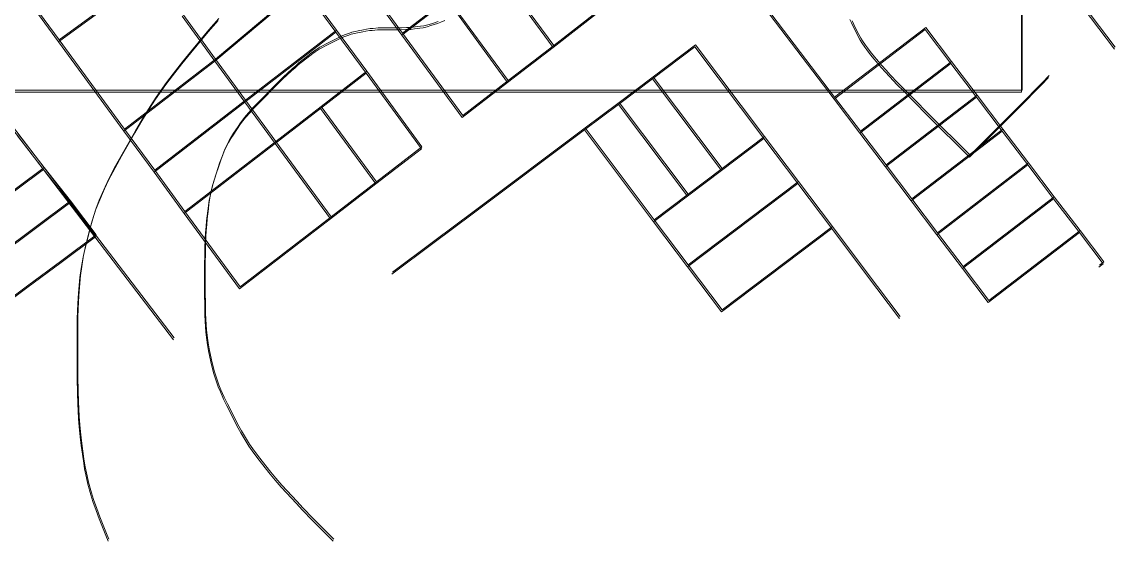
# Model space of a CAD drawing. Header units: metres. Extents: x -1097 to 1588, y -673 to 884.
# Drawn here: x 1293.6 to 1550.9, y -21.3 to 100.8 of the extents above; entities that cross this region are included whole.
import ezdxf

# ---------------------------------------------------------------- set-up
doc = ezdxf.new("R2010")
doc.units = ezdxf.units.M
for name, color, linetype, lineweight, plot in [('MUROS', 7, 'Continuous', 0, False), ('TERRENO', 188, 'Continuous', 0, False), ('VISTA LEJOS', 7, 'Continuous', 0, False)]:
    doc.layers.add(name, color=color, linetype=linetype, lineweight=lineweight, plot=plot)

msp = doc.modelspace()

# ---------------------------------------------------------------- linework, layer by layer
at = {"layer": 'MUROS'}
for points in [[(33.52, 763.48), (1528.87, 763.48), (1528.87, 84.2), (33.52, 84.2)], [(33.67, 763.95), (1529.02, 763.95), (1529.02, 84.67), (33.67, 84.67)]]:
    msp.add_lwpolyline(points, close=True, dxfattribs=at)
at = {"layer": 'TERRENO'}
for points in [[(1339.79, 101.1), (1337.45, 98.39), (1333.3, 93.46), (1331.19, 90.89), (1329, 88.1), (1327.47, 86.01), (1325.05, 82.56), (1323.63, 80.42), (1321.78, 77.45), (1320.13, 74.65), (1317.02, 69.2), (1315.49, 66.43), (1313.99, 63.55), (1313.03, 61.52), (1311.65, 58.33), (1310.92, 56.44), (1310.11, 54), (1309.5, 51.8), (1308.46, 47.65), (1307.96, 45.39), (1307.5, 42.77), (1307.23, 40.66), (1306.89, 36.95), (1306.73, 34.52), (1306.62, 30.95), (1306.58, 27.42), (1306.58, 20.42), (1306.6, 16.92), (1306.65, 13.41), (1306.73, 11.05), (1306.9, 7.51), (1307.04, 5.53), (1307.27, 3.14), (1307.52, 1.14), (1308.04, -2.49), (1308.34, -4.38), (1308.75, -6.43), (1309.11, -7.94), (1309.8, -10.45), (1310.28, -12), (1311.03, -14.13), (1311.8, -16.13), (1313.36, -20.02), (1313.91, -21.35)], [(1393.14, 101.09), (1392.19, 100.69), (1391.36, 100.38), (1389.8, 99.87), (1388.97, 99.62), (1388.02, 99.39), (1387.27, 99.25), (1385.97, 99.08), (1385.14, 99), (1383.93, 98.94), (1382.75, 98.92), (1380.41, 98.92), (1379.24, 98.91), (1378.06, 98.89), (1377.26, 98.85), (1376.05, 98.76), (1375.37, 98.69), (1374.54, 98.58), (1373.83, 98.45), (1372.53, 98.19), (1371.85, 98.04), (1371.1, 97.84), (1370.53, 97.66), (1369.58, 97.31), (1368.99, 97.07), (1368.15, 96.7), (1367.36, 96.31), (1365.8, 95.54), (1365, 95.12), (1364.17, 94.66), (1363.57, 94.31), (1362.62, 93.7), (1362.06, 93.32), (1361.31, 92.77), (1360.63, 92.24), (1359.33, 91.21), (1358.62, 90.62), (1357.79, 89.9), (1357.1, 89.29), (1355.89, 88.16), (1355.1, 87.4), (1353.92, 86.25), (1352.75, 85.09), (1350.41, 82.76), (1349.25, 81.58), (1348.1, 80.37), (1347.34, 79.53), (1346.22, 78.24), (1345.6, 77.49), (1344.88, 76.54), (1344.3, 75.7), (1343.26, 74.15), (1342.73, 73.31), (1342.18, 72.36), (1341.8, 71.61), (1341.2, 70.32), (1340.84, 69.48), (1340.38, 68.27), (1339.97, 67.09), (1339.19, 64.76), (1338.81, 63.55), (1338.43, 62.25), (1338.19, 61.3), (1337.85, 59.75), (1337.66, 58.8), (1337.46, 57.5), (1337.31, 56.29), (1337.05, 53.96), (1336.92, 52.66), (1336.81, 51.11), (1336.74, 49.81), (1336.66, 47.48), (1336.62, 45.92), (1336.59, 43.59), (1336.58, 41.26), (1336.58, 36.59), (1336.6, 34.25), (1336.66, 31.89), (1336.73, 30.29), (1336.9, 27.87), (1337.04, 26.51), (1337.27, 24.84), (1337.52, 23.42), (1338.04, 20.83), (1338.34, 19.46), (1338.75, 17.97), (1339.11, 16.83), (1339.8, 14.93), (1340.28, 13.74), (1341.03, 12.07), (1341.8, 10.48), (1343.36, 7.37), (1344.18, 5.77), (1345.1, 4.1), (1345.81, 2.91), (1347.02, 1.01), (1347.79, -0.12), (1348.89, -1.62), (1349.94, -2.98), (1352.02, -5.57), (1353.19, -6.99), (1354.63, -8.67), (1355.86, -10.03), (1358.1, -12.45), (1359.62, -14.04), (1361.92, -16.4), (1364.25, -18.75), (1366.85, -21.35)], [(1488.43, 101.33), (1488.81, 100.5), (1489.19, 99.7), (1489.97, 98.15), (1490.39, 97.34), (1490.88, 96.48), (1491.28, 95.84), (1491.97, 94.81), (1492.42, 94.17), (1493.08, 93.31), (1493.73, 92.5), (1495.03, 90.95), (1495.81, 90.04), (1496.84, 88.89), (1497.79, 87.87), (1499.61, 85.97), (1501.03, 84.51), (1503.48, 82.04), (1506.75, 78.75), (1516.58, 68.92), (1526.41, 78.75), (1529.69, 82.04), (1532.13, 84.51), (1533.55, 85.97), (1535.21, 87.71)]]:
    msp.add_lwpolyline(points, dxfattribs=at)
at = {"layer": 'VISTA LEJOS'}
for points in [[(1528.87, 763.48), (1528.87, 84.2)], [(1529.02, 763.95), (1529.02, 84.67)], [(1514.66, 141.98), (1550.73, 94.36)], [(1550.73, 94.36), (1514.66, 141.98)], [(1514.81, 142.45), (1550.88, 94.83)], [(1550.88, 94.83), (1514.81, 142.45)], [(1256.35, 121.3), (1329.29, 26.01)], [(1256.5, 121.77), (1329.44, 26.48)], [(1404.38, 114.09), (1418.6, 94.76)], [(1418.6, 94.76), (1404.38, 114.09)], [(1404.53, 114.56), (1418.75, 95.23)], [(1418.75, 95.23), (1404.53, 114.56)], [(1320.6, 109.52), (1302.22, 96.05)], [(1302.22, 96.05), (1320.6, 109.52)], [(1320.75, 109.99), (1302.37, 96.52)], [(1302.37, 96.52), (1320.75, 109.99)], [(1338.99, 91.55), (1359.72, 108.91)], [(1359.72, 108.91), (1338.99, 91.55)], [(1339.14, 92.02), (1359.88, 109.38)], [(1359.88, 109.38), (1339.14, 92.02)], [(1359.72, 108.91), (1367.48, 98.34)], [(1359.88, 109.38), (1367.63, 98.81)], [(1302.22, 96.05), (1295.13, 105.73)], [(1302.22, 96.05), (1295.13, 105.73)], [(1302.37, 96.52), (1295.28, 106.2)], [(1302.38, 96.52), (1295.28, 106.2)], [(1383.01, 97.64), (1375.91, 107.33)], [(1383.16, 98.11), (1376.06, 107.8)], [(1383.01, 97.64), (1393.71, 105.88)], [(1393.71, 105.88), (1383.01, 97.64)], [(1383.16, 98.11), (1393.86, 106.34)], [(1393.86, 106.34), (1383.16, 98.11)], [(1393.71, 105.88), (1407.89, 86.52)], [(1407.89, 86.52), (1393.71, 105.88)], [(1393.86, 106.34), (1408.04, 86.99)], [(1408.04, 86.99), (1393.86, 106.34)], [(1484.71, 82.55), (1467.16, 105.64)], [(1484.86, 83.02), (1467.31, 106.11)], [(1429.31, 103), (1418.6, 94.76)], [(1429.46, 103.47), (1418.75, 95.23)], [(1339.79, 101.1), (1337.45, 98.39), (1333.3, 93.46), (1331.19, 90.89), (1329, 88.1), (1327.47, 86.01), (1325.05, 82.56), (1323.63, 80.42), (1321.78, 77.45), (1320.13, 74.65), (1317.02, 69.2), (1315.49, 66.43), (1313.99, 63.55), (1313.03, 61.52), (1311.65, 58.33), (1310.92, 56.44), (1310.11, 54), (1309.5, 51.8), (1308.46, 47.65), (1307.96, 45.39), (1307.5, 42.77), (1307.23, 40.66), (1306.89, 36.95), (1306.73, 34.52), (1306.62, 30.95), (1306.58, 27.42), (1306.58, 20.42), (1306.6, 16.92), (1306.65, 13.41), (1306.73, 11.05), (1306.9, 7.51), (1307.04, 5.53), (1307.27, 3.14), (1307.52, 1.14), (1308.04, -2.49), (1308.34, -4.38), (1308.75, -6.43), (1309.11, -7.94), (1309.8, -10.45), (1310.28, -12), (1311.03, -14.13), (1311.8, -16.13), (1313.36, -20.02), (1313.91, -21.35)], [(1339.95, 101.57), (1337.6, 98.86), (1333.46, 93.93), (1331.34, 91.36), (1329.15, 88.57), (1327.62, 86.48), (1325.2, 83.03), (1323.78, 80.88), (1321.94, 77.92), (1320.28, 75.12), (1317.17, 69.67), (1315.64, 66.9), (1314.14, 64.02), (1313.18, 61.99), (1311.8, 58.79), (1311.07, 56.91), (1310.26, 54.47), (1309.65, 52.27), (1308.61, 48.12), (1308.11, 45.86), (1307.65, 43.24), (1307.38, 41.13), (1307.04, 37.42), (1306.88, 34.99), (1306.77, 31.42), (1306.73, 27.89), (1306.73, 20.89), (1306.75, 17.39), (1306.81, 13.88), (1306.88, 11.52), (1307.06, 7.98), (1307.19, 6), (1307.42, 3.61), (1307.67, 1.61), (1308.19, -2.02), (1308.5, -3.91), (1308.9, -5.96), (1309.26, -7.48), (1309.95, -9.98), (1310.43, -11.53), (1311.18, -13.66), (1311.95, -15.66), (1313.51, -19.55), (1314.06, -20.88)], [(1338.99, 91.55), (1331.27, 102.08)], [(1331.27, 102.08), (1338.99, 91.55)], [(1339.14, 92.02), (1331.42, 102.55)], [(1331.42, 102.55), (1339.14, 92.02)], [(1393.14, 101.09), (1392.19, 100.69), (1391.36, 100.38), (1389.8, 99.87), (1388.97, 99.62), (1388.02, 99.39), (1387.27, 99.25), (1385.97, 99.08), (1385.14, 99), (1383.93, 98.94), (1382.75, 98.92), (1380.41, 98.92), (1379.24, 98.91), (1378.06, 98.89), (1377.26, 98.85), (1376.05, 98.76), (1375.37, 98.69), (1374.54, 98.58), (1373.83, 98.45), (1372.53, 98.19), (1371.85, 98.04), (1371.1, 97.84), (1370.53, 97.66), (1369.58, 97.31), (1368.99, 97.07), (1368.15, 96.7), (1367.36, 96.31), (1365.8, 95.54), (1365, 95.12), (1364.17, 94.66), (1363.57, 94.31), (1362.62, 93.7), (1362.06, 93.32), (1361.31, 92.77), (1360.63, 92.24), (1359.33, 91.21), (1358.62, 90.62), (1357.79, 89.9), (1357.1, 89.29), (1355.89, 88.16), (1355.1, 87.4), (1353.92, 86.25), (1352.75, 85.09), (1350.41, 82.76), (1349.25, 81.58), (1348.1, 80.37), (1347.34, 79.53), (1346.22, 78.24), (1345.6, 77.49), (1344.88, 76.54), (1344.3, 75.7), (1343.26, 74.15), (1342.73, 73.31), (1342.18, 72.36), (1341.8, 71.61), (1341.2, 70.32), (1340.84, 69.48), (1340.38, 68.27), (1339.97, 67.09), (1339.19, 64.76), (1338.81, 63.55), (1338.43, 62.25), (1338.19, 61.3), (1337.85, 59.75), (1337.66, 58.8), (1337.46, 57.5), (1337.31, 56.29), (1337.05, 53.96), (1336.92, 52.66), (1336.81, 51.11), (1336.74, 49.81), (1336.66, 47.48), (1336.62, 45.92), (1336.59, 43.59), (1336.58, 41.26), (1336.58, 36.59), (1336.6, 34.25), (1336.66, 31.89), (1336.73, 30.29), (1336.9, 27.87), (1337.04, 26.51), (1337.27, 24.84), (1337.52, 23.42), (1338.04, 20.83), (1338.34, 19.46), (1338.75, 17.97), (1339.11, 16.83), (1339.8, 14.93), (1340.28, 13.74), (1341.03, 12.07), (1341.8, 10.48), (1343.36, 7.37), (1344.18, 5.77), (1345.1, 4.1), (1345.81, 2.91), (1347.02, 1.01), (1347.79, -0.12), (1348.89, -1.62), (1349.94, -2.98), (1352.02, -5.57), (1353.19, -6.99), (1354.63, -8.67), (1355.86, -10.03), (1358.1, -12.45), (1359.62, -14.04), (1361.92, -16.4), (1364.25, -18.75), (1366.85, -21.35)], [(1391.51, 100.85), (1389.95, 100.33), (1389.12, 100.09), (1388.17, 99.85), (1387.42, 99.72), (1386.12, 99.55), (1385.29, 99.47), (1384.08, 99.41), (1382.9, 99.39), (1380.56, 99.39), (1379.39, 99.38), (1378.21, 99.36), (1377.41, 99.32), (1376.21, 99.23), (1375.52, 99.16), (1374.69, 99.05), (1373.98, 98.92), (1372.68, 98.66), (1372, 98.51), (1371.25, 98.31), (1370.69, 98.13), (1369.73, 97.78), (1369.14, 97.54), (1368.3, 97.17), (1367.51, 96.78), (1365.95, 96.01), (1365.16, 95.59), (1364.32, 95.13), (1363.72, 94.78), (1362.77, 94.17), (1362.21, 93.79), (1361.46, 93.24), (1360.78, 92.71), (1359.48, 91.68), (1358.77, 91.09), (1357.94, 90.37), (1357.25, 89.76), (1356.04, 88.63), (1355.25, 87.87), (1354.07, 86.72), (1352.9, 85.56), (1350.56, 83.23), (1349.4, 82.05), (1348.25, 80.84), (1347.49, 80), (1346.37, 78.71), (1345.75, 77.96), (1345.03, 77.01), (1344.45, 76.17), (1343.41, 74.62), (1342.88, 73.78), (1342.34, 72.83), (1341.95, 72.08), (1341.35, 70.79), (1340.99, 69.95), (1340.53, 68.74), (1340.12, 67.56), (1339.34, 65.23), (1338.96, 64.02), (1338.58, 62.72), (1338.34, 61.77), (1338, 60.22), (1337.81, 59.27), (1337.61, 57.97), (1337.46, 56.76), (1337.2, 54.43), (1337.07, 53.13), (1336.96, 51.58), (1336.89, 50.28), (1336.81, 47.95), (1336.77, 46.39), (1336.74, 44.06), (1336.73, 41.73), (1336.73, 37.06), (1336.75, 34.72), (1336.81, 32.36), (1336.88, 30.76), (1337.06, 28.34), (1337.19, 26.98), (1337.42, 25.31), (1337.67, 23.89), (1338.19, 21.3), (1338.5, 19.93), (1338.9, 18.44), (1339.26, 17.3), (1339.95, 15.4), (1340.43, 14.21), (1341.18, 12.54), (1341.95, 10.95), (1343.51, 7.84), (1344.33, 6.24), (1345.25, 4.57), (1345.96, 3.38), (1347.17, 1.48), (1347.94, 0.35), (1349.04, -1.15), (1350.09, -2.51), (1352.17, -5.1), (1353.34, -6.52), (1354.78, -8.2), (1356.01, -9.56), (1358.25, -11.98), (1359.77, -13.57), (1362.07, -15.93), (1364.4, -18.28), (1367, -20.88)], [(1488.43, 101.33), (1488.81, 100.5), (1489.19, 99.7), (1489.97, 98.15), (1490.39, 97.34), (1490.88, 96.48), (1491.28, 95.84), (1491.97, 94.81), (1492.42, 94.17), (1493.08, 93.31), (1493.73, 92.5), (1495.03, 90.95), (1495.81, 90.04), (1496.84, 88.89), (1497.79, 87.87), (1499.61, 85.97), (1501.03, 84.51), (1503.48, 82.04), (1506.75, 78.75), (1516.58, 68.92), (1526.41, 78.75), (1529.69, 82.04), (1532.13, 84.51), (1533.55, 85.97), (1535.21, 87.71)], [(1488.96, 100.97), (1489.34, 100.17), (1490.12, 98.62), (1490.54, 97.81), (1491.03, 96.95), (1491.43, 96.31), (1492.12, 95.28), (1492.57, 94.64), (1493.23, 93.78), (1493.88, 92.97), (1495.18, 91.42), (1495.96, 90.51), (1496.99, 89.36), (1497.94, 88.34), (1499.76, 86.44), (1501.18, 84.98), (1503.63, 82.51), (1506.9, 79.22), (1516.73, 69.39), (1526.56, 79.22), (1529.84, 82.51), (1532.28, 84.98), (1533.71, 86.44), (1535.36, 88.17)], [(1346.08, 81.87), (1367.48, 98.34)], [(1367.48, 98.34), (1346.08, 81.87)], [(1346.23, 82.34), (1367.63, 98.81)], [(1367.63, 98.81), (1346.23, 82.34)], [(1367.48, 98.34), (1374.57, 88.66)], [(1367.48, 98.34), (1367.48, 98.34)], [(1367.63, 98.81), (1374.72, 89.13)], [(1367.63, 98.81), (1367.63, 98.81)], [(1397.35, 78.75), (1383.16, 98.11)], [(1383.16, 98.11), (1383.16, 98.11)], [(1506.15, 98.96), (1484.71, 82.55)], [(1484.71, 82.55), (1506.15, 98.96)], [(1506.31, 99.43), (1484.86, 83.02)], [(1484.86, 83.02), (1506.31, 99.43)], [(1512.2, 91), (1506.15, 98.96)], [(1506.15, 98.96), (1512.2, 91)], [(1512.36, 91.47), (1506.31, 99.43)], [(1506.31, 99.43), (1512.36, 91.47)], [(1317.59, 75.08), (1302.22, 96.05)], [(1302.22, 96.05), (1302.22, 96.05)], [(1317.59, 75.08), (1302.22, 96.05)], [(1317.74, 75.55), (1302.37, 96.52)], [(1302.37, 96.52), (1302.37, 96.52)], [(1317.74, 75.55), (1302.38, 96.52)], [(1397.19, 78.28), (1383.01, 97.64)], [(1383.01, 97.64), (1383.01, 97.64)], [(1418.75, 95.23), (1408.04, 86.99)], [(1418.75, 95.23), (1418.75, 95.23)], [(1442.13, 87.83), (1452.12, 95.33)], [(1442.13, 87.83), (1452.13, 95.33)], [(1452.12, 95.33), (1468.37, 73.77)], [(1452.12, 95.33), (1452.12, 95.33)], [(1452.13, 95.33), (1468.37, 73.77)], [(1452.13, 95.33), (1452.13, 95.33)], [(1418.6, 94.76), (1407.89, 86.52)], [(1418.6, 94.76), (1418.6, 94.76)], [(1441.98, 87.36), (1451.97, 94.86)], [(1441.98, 87.36), (1451.98, 94.86)], [(1451.97, 94.86), (1468.22, 73.3)], [(1451.97, 94.86), (1451.97, 94.86)], [(1451.98, 94.86), (1468.22, 73.3)], [(1451.98, 94.86), (1451.98, 94.86)], [(1550.73, 94.36), (1550.73, 94.36)], [(1550.88, 94.83), (1550.88, 94.83)], [(1317.59, 75.08), (1338.99, 91.55)], [(1338.99, 91.55), (1317.59, 75.08)], [(1317.74, 75.55), (1339.14, 92.02)], [(1339.14, 92.02), (1317.74, 75.55)], [(1338.99, 91.55), (1346.08, 81.87)], [(1346.08, 81.87), (1338.99, 91.55)], [(1339.14, 92.02), (1346.23, 82.34)], [(1346.23, 82.34), (1339.14, 92.02)], [(1490.76, 74.59), (1512.2, 91)], [(1512.2, 91), (1490.76, 74.59)], [(1490.91, 75.06), (1512.36, 91.47)], [(1512.36, 91.47), (1490.91, 75.06)], [(1518.26, 83.03), (1512.2, 91)], [(1512.2, 91), (1518.26, 83.03)], [(1518.41, 83.5), (1512.36, 91.47)], [(1512.36, 91.47), (1518.41, 83.5)], [(1363.87, 80.42), (1374.57, 88.66)], [(1374.57, 88.66), (1363.87, 80.42)], [(1364.02, 80.89), (1374.72, 89.13)], [(1374.72, 89.13), (1364.02, 80.89)], [(1374.57, 88.66), (1387.59, 70.89)], [(1374.57, 88.66), (1374.57, 88.66)], [(1374.72, 89.13), (1387.74, 71.36)], [(1374.72, 89.13), (1374.72, 89.13)], [(1434.12, 81.83), (1442.13, 87.83)], [(1442.13, 87.83), (1458.39, 66.24)], [(1458.39, 66.24), (1442.13, 87.83)], [(1407.89, 86.52), (1397.19, 78.28)], [(1408.04, 86.99), (1397.35, 78.75)], [(1407.89, 86.52), (1407.89, 86.52)], [(1408.04, 86.99), (1408.04, 86.99)], [(1433.97, 81.36), (1441.98, 87.36)], [(1441.98, 87.36), (1458.24, 65.77)], [(1458.24, 65.77), (1441.98, 87.36)], [(1528.87, 84.2), (33.52, 84.2)], [(1529.02, 84.67), (33.67, 84.67)], [(1490.76, 74.59), (1484.71, 82.55)], [(1484.71, 82.55), (1484.71, 82.55)], [(1490.91, 75.06), (1484.86, 83.02)], [(1484.86, 83.02), (1484.86, 83.02)], [(1496.81, 66.63), (1518.26, 83.03)], [(1518.26, 83.03), (1496.81, 66.63)], [(1496.96, 67.1), (1518.41, 83.5)], [(1518.41, 83.5), (1496.96, 67.1)], [(1524.31, 75.07), (1518.26, 83.03)], [(1518.26, 83.03), (1524.31, 75.07)], [(1524.46, 75.54), (1518.41, 83.5)], [(1518.41, 83.5), (1524.46, 75.54)], [(1346.08, 81.87), (1324.69, 65.4)], [(1324.69, 65.4), (1346.08, 81.87)], [(1346.23, 82.34), (1324.84, 65.87)], [(1324.84, 65.87), (1346.23, 82.34)], [(1353.17, 72.19), (1346.08, 81.87)], [(1346.08, 81.87), (1353.17, 72.19)], [(1353.33, 72.66), (1346.23, 82.34)], [(1346.23, 82.34), (1353.33, 72.66)], [(1353.17, 72.19), (1363.87, 80.42)], [(1363.87, 80.42), (1353.17, 72.19)], [(1353.33, 72.66), (1364.02, 80.89)], [(1364.02, 80.89), (1353.33, 72.66)], [(1363.87, 80.42), (1376.89, 62.66)], [(1363.87, 80.42), (1363.87, 80.42)], [(1376.89, 62.66), (1363.87, 80.42)], [(1364.02, 80.89), (1377.04, 63.12)], [(1364.02, 80.89), (1364.02, 80.89)], [(1377.04, 63.12), (1364.02, 80.89)], [(1425.97, 75.36), (1433.97, 81.36)], [(1426.12, 75.83), (1434.12, 81.83)], [(1450.25, 59.76), (1433.97, 81.36)], [(1433.97, 81.36), (1450.25, 59.76)], [(1450.4, 60.23), (1434.12, 81.83)], [(1434.12, 81.83), (1450.4, 60.23)], [(1324.69, 65.4), (1317.59, 75.08)], [(1317.59, 75.08), (1317.59, 75.08)], [(1324.84, 65.87), (1317.74, 75.55)], [(1317.74, 75.55), (1317.74, 75.55)], [(1399.88, 55.8), (1425.97, 75.36)], [(1400.03, 56.27), (1426.12, 75.83)], [(1425.97, 75.36), (1442.26, 53.74)], [(1425.97, 75.36), (1425.97, 75.36)], [(1442.26, 53.74), (1425.97, 75.36)], [(1426.12, 75.83), (1442.41, 54.21)], [(1426.12, 75.83), (1426.12, 75.83)], [(1442.41, 54.21), (1426.12, 75.83)], [(1496.96, 67.1), (1490.91, 75.06)], [(1490.91, 75.06), (1490.91, 75.06)], [(1502.86, 58.66), (1524.31, 75.07)], [(1524.31, 75.07), (1502.86, 58.66)], [(1503.01, 59.13), (1524.46, 75.54)], [(1524.46, 75.54), (1503.01, 59.13)], [(1530.36, 67.11), (1524.31, 75.07)], [(1524.31, 75.07), (1530.36, 67.11)], [(1530.51, 67.58), (1524.46, 75.54)], [(1524.46, 75.54), (1530.51, 67.58)], [(1292.57, 73.95), (1298.66, 66.01)], [(1292.72, 74.42), (1298.82, 66.48)], [(1353.17, 72.19), (1331.78, 55.72)], [(1331.78, 55.72), (1353.17, 72.19)], [(1353.33, 72.66), (1331.93, 56.19)], [(1331.93, 56.19), (1353.33, 72.66)], [(1366.19, 54.42), (1353.17, 72.19)], [(1353.17, 72.19), (1366.19, 54.42)], [(1366.35, 54.89), (1353.33, 72.66)], [(1353.33, 72.66), (1366.35, 54.89)], [(1458.24, 65.77), (1468.22, 73.3)], [(1468.22, 73.3), (1458.24, 65.77)], [(1458.39, 66.24), (1468.37, 73.77)], [(1468.37, 73.77), (1458.39, 66.24)], [(1468.22, 73.3), (1476.2, 62.71)], [(1468.37, 73.77), (1476.35, 63.18)], [(1496.81, 66.63), (1490.76, 74.59)], [(1490.76, 74.59), (1490.76, 74.59)], [(1387.59, 70.89), (1376.89, 62.66)], [(1387.74, 71.36), (1377.04, 63.12)], [(1387.59, 70.89), (1387.59, 70.89)], [(1387.74, 71.36), (1387.74, 71.36)], [(1503.01, 59.13), (1496.96, 67.1)], [(1496.96, 67.1), (1496.96, 67.1)], [(1508.91, 50.7), (1530.36, 67.11)], [(1530.36, 67.11), (1508.91, 50.7)], [(1509.06, 51.17), (1530.51, 67.58)], [(1530.51, 67.58), (1509.06, 51.17)], [(1536.41, 59.15), (1530.36, 67.11)], [(1530.36, 67.11), (1536.41, 59.15)], [(1536.56, 59.62), (1530.51, 67.58)], [(1530.51, 67.58), (1536.56, 59.62)], [(1298.66, 66.01), (1273.79, 47.55)], [(1273.79, 47.55), (1298.66, 66.01)], [(1298.82, 66.48), (1273.94, 48.02)], [(1273.94, 48.02), (1298.82, 66.48)], [(1298.66, 66.01), (1304.85, 58.17)], [(1298.82, 66.48), (1305, 58.64)], [(1331.78, 55.72), (1324.69, 65.4)], [(1324.69, 65.4), (1324.69, 65.4)], [(1331.93, 56.19), (1324.84, 65.87)], [(1324.84, 65.87), (1324.84, 65.87)], [(1450.25, 59.76), (1458.24, 65.77)], [(1458.24, 65.77), (1450.25, 59.76)], [(1450.4, 60.23), (1458.39, 66.24)], [(1458.39, 66.24), (1450.4, 60.23)], [(1458.24, 65.77), (1458.24, 65.77)], [(1458.39, 66.24), (1458.39, 66.24)], [(1502.86, 58.66), (1496.81, 66.63)], [(1496.81, 66.63), (1496.81, 66.63)], [(1376.89, 62.66), (1366.19, 54.42)], [(1377.04, 63.12), (1366.35, 54.89)], [(1450.24, 43.16), (1476.2, 62.71)], [(1476.2, 62.71), (1450.24, 43.16)], [(1450.39, 43.63), (1476.35, 63.18)], [(1476.35, 63.18), (1450.39, 43.63)], [(1476.2, 62.71), (1484.17, 52.13)], [(1476.35, 63.18), (1484.32, 52.6)], [(1442.26, 53.74), (1450.25, 59.76)], [(1450.25, 59.76), (1442.26, 53.74)], [(1442.41, 54.21), (1450.4, 60.23)], [(1450.4, 60.23), (1442.41, 54.21)], [(1450.25, 59.76), (1450.25, 59.76)], [(1450.4, 60.23), (1450.4, 60.23)], [(1515.12, 43.21), (1536.56, 59.62)], [(1536.56, 59.62), (1515.12, 43.21)], [(1542.61, 51.66), (1536.56, 59.62)], [(1536.56, 59.62), (1542.61, 51.66)], [(1279.88, 39.61), (1304.85, 58.17)], [(1304.85, 58.17), (1279.88, 39.61)], [(1280.03, 40.08), (1305, 58.64)], [(1305, 58.64), (1280.03, 40.08)], [(1304.85, 58.17), (1310.91, 50.2)], [(1304.85, 58.17), (1304.85, 58.17)], [(1305, 58.64), (1311.07, 50.67)], [(1305, 58.64), (1305, 58.64)], [(1508.91, 50.7), (1502.86, 58.66)], [(1502.86, 58.66), (1502.86, 58.66)], [(1509.06, 51.17), (1503.01, 59.13)], [(1503.01, 59.13), (1503.01, 59.13)], [(1514.96, 42.74), (1536.41, 59.15)], [(1536.41, 59.15), (1514.96, 42.74)], [(1542.46, 51.19), (1536.41, 59.15)], [(1536.41, 59.15), (1542.46, 51.19)], [(1344.8, 37.95), (1331.78, 55.72)], [(1331.78, 55.72), (1331.78, 55.72)], [(1344.95, 38.42), (1331.93, 56.19)], [(1331.93, 56.19), (1331.93, 56.19)], [(1366.19, 54.42), (1344.8, 37.95)], [(1366.35, 54.89), (1344.95, 38.42)], [(1390.28, 48.6), (1399.88, 55.8)], [(1390.43, 49.07), (1400.03, 56.27)], [(1442.41, 54.21), (1450.39, 43.63)], [(1450.39, 43.63), (1442.41, 54.21)], [(1442.41, 54.21), (1442.41, 54.21)], [(1442.26, 53.74), (1450.24, 43.16)], [(1450.24, 43.16), (1442.26, 53.74)], [(1442.26, 53.74), (1442.26, 53.74)], [(1484.17, 52.13), (1458.21, 32.57)], [(1484.32, 52.6), (1458.36, 33.04)], [(1484.17, 52.13), (1492.15, 41.55)], [(1484.32, 52.6), (1492.3, 42.02)], [(1542.61, 51.66), (1521.17, 35.25)], [(1548.24, 44.33), (1542.61, 51.66)], [(1310.91, 50.2), (1302.79, 44.17)], [(1311.07, 50.67), (1302.94, 44.64)], [(1380.83, 41.87), (1390.43, 49.07)], [(1514.96, 42.74), (1508.91, 50.7)], [(1508.91, 50.7), (1508.91, 50.7)], [(1515.12, 43.21), (1509.06, 51.17)], [(1509.06, 51.17), (1509.06, 51.17)], [(1542.46, 51.19), (1521.02, 34.78)], [(1548.09, 43.86), (1542.46, 51.19)], [(1380.68, 41.4), (1390.28, 48.6)], [(1302.79, 44.17), (1294.76, 38.21)], [(1302.94, 44.64), (1294.91, 38.68)], [(1547.03, 43.07), (1548.09, 43.86)], [(1547.18, 43.54), (1548.24, 44.33)], [(1450.24, 43.16), (1458.21, 32.57)], [(1458.21, 32.57), (1450.24, 43.16)], [(1450.24, 43.16), (1450.24, 43.16)], [(1450.39, 43.63), (1458.36, 33.04)], [(1458.36, 33.04), (1450.39, 43.63)], [(1450.39, 43.63), (1450.39, 43.63)], [(1492.15, 41.55), (1500.12, 30.97)], [(1492.3, 42.02), (1500.27, 31.44)], [(1521.02, 34.78), (1514.96, 42.74)], [(1514.96, 42.74), (1514.96, 42.74)], [(1521.17, 35.25), (1515.12, 43.21)], [(1515.12, 43.21), (1515.12, 43.21)], [(1294.91, 38.68), (1286.88, 32.72)], [(1294.76, 38.21), (1286.73, 32.25)]]:
    msp.add_lwpolyline(points, dxfattribs=at)

doc.saveas('drawing.dxf')
